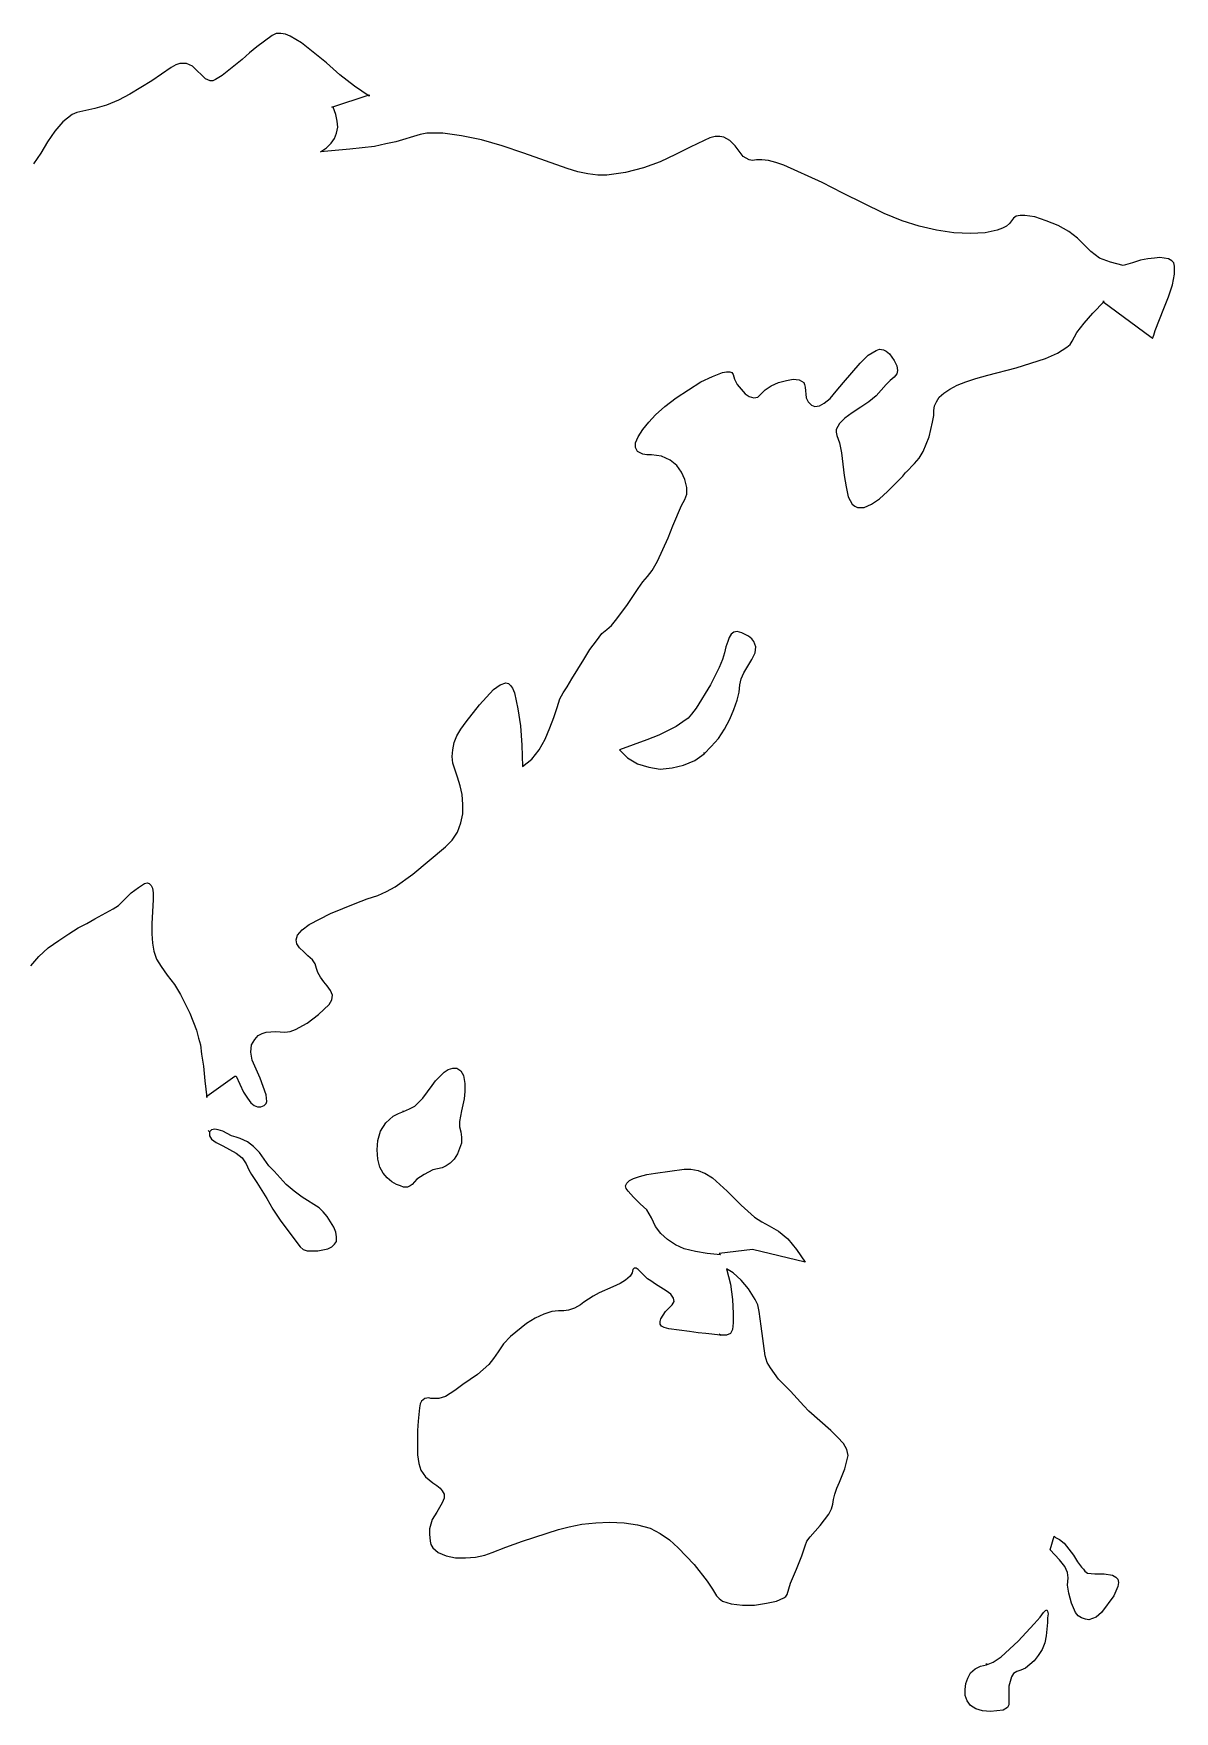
# Model space of a CAD drawing. Extents: x 0 to 24, y 0 to 12.2.
# Drawn here: x 16.93 to 23.99, y 0.83 to 11.2 of the extents above; entities that cross this region are included whole.
import ezdxf

# ---------------------------------------------------------------- set-up
doc = ezdxf.new("R2010")
doc.units = 0
doc.layers.add('CK_LEVEL_1', color=7, linetype='CONTINUOUS')

msp = doc.modelspace()

# ---------------------------------------------------------------- linework, layer by layer
at = {"layer": 'CK_LEVEL_1', "color": 2, "linetype": 'CONTINUOUS'}
for p, q in [((18.313284, 11.122741), (18.268085, 11.085761)), ((18.407787, 11.192592), (18.313284, 11.122741)), ((18.43244, 11.204919), (18.407787, 11.192592)), ((18.461203, 11.204919), (18.43244, 11.204919)), ((18.489965, 11.200809), (18.461203, 11.204919)), ((18.518728, 11.188482), (18.489965, 11.200809)), ((18.588579, 11.147394), (18.518728, 11.188483)), ((18.662539, 11.089869), (18.588579, 11.147393)), ((17.812, 11.011801), (17.783237, 10.995366)), ((17.836653, 11.020019), (17.812, 11.011801)), ((17.877741, 11.020019), (17.836653, 11.020019)), ((17.914722, 11.003583), (17.877743, 11.020019)), ((17.943483, 10.974821), (17.914721, 11.003583)), ((18.222887, 11.044672), (18.099621, 10.946059)), ((18.268085, 11.085761), (18.222887, 11.044672)), ((18.744717, 11.024128), (18.66254, 11.089869)), ((18.826893, 10.950168), (18.744715, 11.024128)), ((17.66408, 10.913188), (17.528486, 10.83101)), ((17.783237, 10.995366), (17.66408, 10.913188)), ((17.972246, 10.950168), (17.943483, 10.974821)), ((17.996901, 10.925515), (17.972248, 10.950169)), ((18.025661, 10.913188), (17.996899, 10.925515)), ((18.042097, 10.913188), (18.025661, 10.913188)), ((18.058533, 10.921406), (18.042097, 10.913188)), ((18.099621, 10.946058), (18.058533, 10.921405)), ((18.917288, 10.880317), (18.826893, 10.950168)), ((17.458635, 10.79403), (17.384676, 10.761159)), ((17.528486, 10.83101), (17.458635, 10.79403)), ((18.777586, 10.748833), (19.007685, 10.8269)), ((19.007685, 10.818684), (18.917288, 10.880317)), ((19.007685, 10.8269), (19.007685, 10.818684)), ((17.171015, 10.703635), (17.113489, 10.658437)), ((17.199778, 10.715961), (17.171015, 10.703634)), ((17.310717, 10.740615), (17.199776, 10.715961)), ((17.384676, 10.761159), (17.310717, 10.740615)), ((18.785805, 10.748833), (18.777586, 10.748833)), ((18.80224, 10.703635), (18.785805, 10.748834)), ((18.810457, 10.662546), (18.80224, 10.703635)), ((17.064184, 10.600913), (17.018986, 10.535172)), ((17.113489, 10.658437), (17.064182, 10.600913)), ((18.794024, 10.555715), (18.806349, 10.588586)), ((18.806349, 10.588586), (18.814568, 10.625566)), ((18.814568, 10.625566), (18.810459, 10.662545)), ((19.365156, 10.588586), (19.324068, 10.580369)), ((19.46377, 10.588586), (19.365156, 10.588586)), ((19.578819, 10.572151), (19.46377, 10.588586)), ((17.018986, 10.535171), (16.977898, 10.46532)), ((18.707735, 10.473537), (18.744715, 10.498191)), ((18.888527, 10.489973), (18.707735, 10.473538)), ((18.744717, 10.498191), (18.773479, 10.526953)), ((18.773478, 10.526953), (18.794022, 10.555715)), ((19.040556, 10.506409), (18.888527, 10.489973)), ((19.110407, 10.522843), (19.040556, 10.506409)), ((19.172039, 10.535171), (19.110407, 10.522843)), ((19.324068, 10.580369), (19.172041, 10.535171)), ((19.702085, 10.547498), (19.578819, 10.572151)), ((19.82946, 10.510518), (19.702085, 10.547498)), ((19.965054, 10.46532), (19.82946, 10.510518)), ((20.992273, 10.502299), (20.901878, 10.457101)), ((21.07856, 10.543388), (20.992273, 10.502299)), ((21.115541, 10.559824), (21.078562, 10.543389)), ((21.148411, 10.568042), (21.11554, 10.559824)), ((21.177174, 10.568042), (21.148411, 10.568042)), ((21.201826, 10.563932), (21.177174, 10.568042)), ((21.238808, 10.543388), (21.201828, 10.563932)), ((21.271677, 10.510518), (21.238806, 10.543389)), ((21.320984, 10.444776), (21.271677, 10.510517)), ((16.977898, 10.46532), (16.932701, 10.399578)), ((20.23213, 10.370815), (19.965054, 10.46532)), ((20.807375, 10.411903), (20.704653, 10.374925)), ((20.901878, 10.457102), (20.807375, 10.411903)), ((21.357965, 10.424231), (21.320986, 10.444776)), ((21.37851, 10.420122), (21.357965, 10.424232)), ((21.403162, 10.424231), (21.37851, 10.420121)), ((21.436033, 10.424231), (21.403162, 10.424231)), ((21.477121, 10.420122), (21.436033, 10.424232)), ((21.52232, 10.407796), (21.477121, 10.420122)), ((21.571627, 10.391359), (21.52232, 10.407795)), ((21.809942, 10.284529), (21.571627, 10.391359)), ((20.297873, 10.35027), (20.23213, 10.370815)), ((20.359507, 10.337945), (20.297873, 10.350271)), ((20.421141, 10.329727), (20.359509, 10.337945)), ((20.478664, 10.329727), (20.421141, 10.329727)), ((20.593712, 10.346162), (20.478662, 10.329727)), ((20.704653, 10.374925), (20.593712, 10.346162)), ((21.937317, 10.218787), (21.809942, 10.284529)), ((22.192068, 10.091412), (21.937317, 10.218786)), ((22.303007, 10.046214), (22.192068, 10.091413)), ((23.009735, 10.074976), (22.993299, 10.06265)), ((23.034388, 10.079084), (23.009735, 10.074975)), ((23.06315, 10.079084), (23.034388, 10.079084)), ((23.124784, 10.070867), (23.06315, 10.079084)), ((23.194635, 10.046214), (23.124784, 10.070868)), ((22.409838, 10.013343), (22.303007, 10.046214)), ((22.516668, 9.988689), (22.409838, 10.013343)), ((22.623499, 9.972254), (22.516668, 9.988689)), ((22.726221, 9.968144), (22.623499, 9.972254)), ((22.816616, 9.972254), (22.726221, 9.968144)), ((22.890577, 9.988689), (22.816618, 9.972254)), ((22.923449, 10.001016), (22.890577, 9.988689)), ((22.948101, 10.013343), (22.923447, 10.001016)), ((22.968645, 10.029778), (22.948101, 10.013343)), ((22.993299, 10.06265), (22.968647, 10.029778)), ((23.268593, 10.017451), (23.194633, 10.046213)), ((23.334335, 9.980472), (23.268593, 10.017451)), ((23.387753, 9.939383), (23.334337, 9.980472)), ((23.469931, 9.857205), (23.387753, 9.939383)), ((23.523344, 9.816116), (23.469929, 9.857205)), ((23.593195, 9.791463), (23.523344, 9.816117)), ((23.671265, 9.770919), (23.593195, 9.791463)), ((23.728788, 9.787354), (23.671265, 9.770919)), ((23.778095, 9.80379), (23.728788, 9.787355)), ((23.823294, 9.812008), (23.778097, 9.80379)), ((23.864382, 9.816116), (23.823294, 9.812007)), ((23.897253, 9.820226), (23.864382, 9.816116)), ((23.950668, 9.812008), (23.897253, 9.820226)), ((23.971212, 9.799681), (23.950668, 9.812008)), ((23.98354, 9.787354), (23.971212, 9.799681)), ((23.987648, 9.766809), (23.98354, 9.787354)), ((23.987648, 9.717504), (23.987648, 9.766809)), ((23.950668, 9.577802), (23.975321, 9.651761)), ((23.975321, 9.651761), (23.987648, 9.717505)), ((23.482256, 9.47508), (23.552107, 9.549039)), ((23.552107, 9.549039), (23.543888, 9.549039)), ((23.543888, 9.549039), (23.843838, 9.32716)), ((23.921906, 9.503841), (23.950668, 9.577802)), ((23.428841, 9.413445), (23.482256, 9.47508)), ((23.86849, 9.368249), (23.921906, 9.503842)), ((23.354881, 9.302506), (23.383644, 9.355922)), ((23.383642, 9.355922), (23.428841, 9.413445)), ((23.852055, 9.318942), (23.860273, 9.339486)), ((23.860273, 9.339486), (23.868492, 9.368249)), ((22.093454, 9.21622), (22.142761, 9.244982)), ((22.142761, 9.244982), (22.163305, 9.2532)), ((22.163305, 9.2532), (22.18796, 9.24909)), ((22.18796, 9.249091), (22.204395, 9.240873)), ((22.204393, 9.240872), (22.224937, 9.224438)), ((23.264484, 9.228547), (23.32201, 9.265527)), ((23.32201, 9.265527), (23.342554, 9.281961)), ((23.342554, 9.281961), (23.354881, 9.302506)), ((23.843838, 9.32716), (23.852055, 9.318942)), ((21.941425, 9.047756), (22.044147, 9.166913)), ((22.044147, 9.166913), (22.093454, 9.21622)), ((22.224939, 9.224438), (22.253702, 9.183349)), ((22.2537, 9.183349), (22.270136, 9.150477)), ((22.270136, 9.150477), (22.274244, 9.121716)), ((22.833054, 9.092954), (23.009735, 9.13815)), ((23.009735, 9.138151), (23.190527, 9.195676)), ((23.190525, 9.195676), (23.264484, 9.228547)), ((20.905989, 8.953252), (21.058016, 9.051865)), ((21.058016, 9.051865), (21.131975, 9.084736)), ((21.131975, 9.084736), (21.193607, 9.109389)), ((21.193609, 9.109388), (21.218264, 9.113498)), ((21.218264, 9.113498), (21.238808, 9.113498)), ((21.238808, 9.113498), (21.251135, 9.109388)), ((21.251133, 9.109388), (21.25935, 9.097061)), ((21.25935, 9.097062), (21.267569, 9.0683)), ((21.267569, 9.068299), (21.284004, 9.035428)), ((21.284004, 9.035429), (21.333311, 8.977905)), ((21.456577, 9.002558), (21.493557, 9.027212)), ((21.493557, 9.027212), (21.538754, 9.047756)), ((21.538755, 9.047756), (21.588062, 9.060083)), ((21.588062, 9.060082), (21.62915, 9.068299)), ((21.62915, 9.068299), (21.66613, 9.06419)), ((21.66613, 9.064191), (21.694893, 9.047756)), ((21.694893, 9.047756), (21.699001, 9.035429)), ((21.699001, 9.035429), (21.70311, 9.018994)), ((21.896227, 8.99434), (21.941425, 9.047756)), ((22.204393, 9.035429), (22.142761, 8.965578)), ((22.229046, 9.060082), (22.204393, 9.035428)), ((22.2537, 9.080626), (22.229046, 9.060082)), ((22.270136, 9.101171), (22.2537, 9.080626)), ((22.274244, 9.121716), (22.270136, 9.101171)), ((22.598846, 9.006667), (22.644043, 9.031321)), ((22.644043, 9.03132), (22.697458, 9.051865)), ((22.69746, 9.051865), (22.759092, 9.072409)), ((22.759092, 9.072409), (22.833052, 9.092954)), ((20.836136, 8.899836), (20.905987, 8.953252)), ((21.333311, 8.977904), (21.357965, 8.961469)), ((21.357965, 8.961469), (21.386728, 8.953252)), ((21.386726, 8.953252), (21.411379, 8.957361)), ((21.411379, 8.957361), (21.456577, 9.002558)), ((21.703112, 9.018993), (21.711329, 8.953252)), ((21.711329, 8.953252), (21.723656, 8.928597)), ((21.723654, 8.928597), (21.744198, 8.908053)), ((21.822268, 8.920381), (21.859247, 8.949142)), ((21.859247, 8.949142), (21.896227, 8.994339)), ((22.097563, 8.928597), (22.048256, 8.895726)), ((22.142761, 8.965578), (22.097563, 8.928598)), ((22.504341, 8.903945), (22.516668, 8.928598)), ((22.516668, 8.928597), (22.533104, 8.95736)), ((22.533104, 8.957361), (22.561867, 8.982015)), ((22.561867, 8.982014), (22.598846, 9.006667)), ((20.737524, 8.801223), (20.778612, 8.846421)), ((20.778612, 8.84642), (20.836138, 8.899836)), ((21.744198, 8.908053), (21.764742, 8.899836)), ((21.764744, 8.899836), (21.793507, 8.903945)), ((21.793507, 8.903945), (21.822269, 8.920381)), ((21.949644, 8.825875), (21.916773, 8.793004)), ((21.994841, 8.858747), (21.949644, 8.825875)), ((22.048256, 8.895727), (21.994841, 8.858747)), ((22.492016, 8.801223), (22.500235, 8.842312)), ((22.500235, 8.875183), (22.504343, 8.903945)), ((22.500235, 8.842312), (22.500235, 8.875183)), ((20.671782, 8.710828), (20.700544, 8.756024)), ((20.700544, 8.756024), (20.737524, 8.801223)), ((21.916771, 8.793005), (21.896227, 8.756025)), ((21.896227, 8.756024), (21.896227, 8.73959)), ((21.896227, 8.73959), (21.900335, 8.719045)), ((21.900337, 8.719045), (21.916773, 8.673848)), ((22.47147, 8.710828), (22.492014, 8.801223)), ((20.655346, 8.673848), (20.671782, 8.710828)), ((20.655346, 8.645085), (20.655346, 8.673847)), ((20.667673, 8.620432), (20.655346, 8.645086)), ((20.700544, 8.603996), (20.667673, 8.620431)), ((21.916771, 8.673848), (21.929098, 8.612215)), ((21.929098, 8.612215), (21.945534, 8.472513)), ((22.409838, 8.579343), (22.43449, 8.620432)), ((22.43449, 8.620432), (22.47147, 8.710828)), ((20.725197, 8.599888), (20.700544, 8.603997)), ((20.75396, 8.599888), (20.725197, 8.599888)), ((20.815592, 8.59167), (20.75396, 8.599888)), ((20.869007, 8.567017), (20.815592, 8.59167)), ((20.910097, 8.534145), (20.869009, 8.567017)), ((20.938858, 8.493056), (20.910095, 8.534145)), ((22.327662, 8.493056), (22.381077, 8.546472)), ((22.381075, 8.546472), (22.409838, 8.579343)), ((20.959402, 8.447859), (20.938858, 8.493057)), ((20.971729, 8.398553), (20.959402, 8.447859)), ((21.945536, 8.472513), (21.957861, 8.402662)), ((22.212612, 8.373899), (22.307116, 8.468404)), ((22.307116, 8.468404), (22.32766, 8.493057)), ((20.938858, 8.287613), (20.959402, 8.324593)), ((20.959402, 8.324593), (20.971729, 8.357464)), ((20.971729, 8.357464), (20.971729, 8.398553)), ((21.957861, 8.402661), (21.970188, 8.341027)), ((21.970188, 8.341028), (21.994841, 8.295832)), ((22.113998, 8.295831), (22.163305, 8.328702)), ((22.163305, 8.328702), (22.212612, 8.373899)), ((20.885443, 8.160237), (20.938858, 8.287612)), ((21.994841, 8.295831), (22.011276, 8.283504)), ((22.011276, 8.283504), (22.027712, 8.275286)), ((22.027712, 8.275286), (22.0688, 8.275286)), ((22.0688, 8.275286), (22.113998, 8.295831)), ((20.85668, 8.086278), (20.885443, 8.160238)), ((20.790939, 7.942467), (20.856682, 8.086278)), ((20.758068, 7.884943), (20.790939, 7.942468)), ((20.671782, 7.774004), (20.700544, 7.815093)), ((20.700544, 7.815093), (20.729307, 7.847963)), ((20.729305, 7.847963), (20.758068, 7.884943)), ((20.606039, 7.67539), (20.671782, 7.774003)), ((20.507425, 7.543905), (20.540297, 7.584994)), ((20.540297, 7.584994), (20.606039, 7.67539)), ((20.412922, 7.449401), (20.445793, 7.494599)), ((20.445793, 7.494599), (20.478664, 7.519252)), ((20.478664, 7.519252), (20.507427, 7.543905)), ((21.247025, 7.49049), (21.234697, 7.469946)), ((21.26346, 7.502818), (21.247025, 7.49049)), ((21.284004, 7.506925), (21.26346, 7.502817)), ((21.312767, 7.498708), (21.284004, 7.506925)), ((21.353855, 7.478163), (21.312767, 7.498708)), ((21.374399, 7.461729), (21.353855, 7.478164)), ((20.334852, 7.334352), (20.371832, 7.395986)), ((20.371832, 7.395986), (20.41292, 7.449401)), ((21.205936, 7.375441), (21.193609, 7.334352)), ((21.214153, 7.412421), (21.205935, 7.375441)), ((21.22648, 7.445292), (21.214155, 7.412421)), ((21.234697, 7.469946), (21.226479, 7.445292)), ((21.386726, 7.445292), (21.374399, 7.461728)), ((21.374399, 7.334352), (21.394943, 7.375441)), ((21.399054, 7.412421), (21.386728, 7.445292)), ((21.394945, 7.375441), (21.399054, 7.412421)), ((20.260893, 7.215195), (20.334852, 7.334352)), ((21.173065, 7.285046), (21.11965, 7.178215)), ((21.193609, 7.334352), (21.173065, 7.285046)), ((21.325094, 7.252175), (21.374401, 7.334352)), ((19.776045, 7.149453), (19.817133, 7.178215)), ((19.817133, 7.178215), (19.854113, 7.190542)), ((19.854115, 7.190542), (19.87055, 7.186433)), ((19.87055, 7.186433), (19.882875, 7.174106)), ((19.882875, 7.174106), (19.895203, 7.157671)), ((20.207478, 7.128908), (20.23213, 7.165888)), ((20.23213, 7.165888), (20.260893, 7.215195)), ((21.11965, 7.178215), (21.029253, 7.034404)), ((21.296331, 7.133017), (21.30044, 7.178215)), ((21.30044, 7.178215), (21.308659, 7.215195)), ((21.308659, 7.215195), (21.325094, 7.252175)), ((19.689758, 7.054949), (19.776045, 7.149453)), ((19.895203, 7.157671), (19.90753, 7.128909)), ((19.90753, 7.128908), (19.928074, 7.030295)), ((20.170498, 7.038513), (20.186934, 7.091929)), ((20.186934, 7.091929), (20.207478, 7.128909)), ((21.26346, 7.026186), (21.284004, 7.083711)), ((21.284004, 7.083711), (21.296329, 7.133017)), ((19.60758, 6.948118), (19.689758, 7.054949)), ((19.928074, 7.030295), (19.94451, 6.923464)), ((20.125299, 6.911138), (20.149954, 6.97688)), ((20.149954, 6.97688), (20.170498, 7.038513)), ((20.979948, 6.972771), (20.947077, 6.948118)), ((21.000492, 6.997424), (20.979948, 6.972771)), ((21.029253, 7.034404), (21.00049, 6.997424)), ((21.205936, 6.90292), (21.238808, 6.964553)), ((21.238808, 6.964553), (21.26346, 7.026186)), ((19.533621, 6.820742), (19.550056, 6.861831)), ((19.550056, 6.861831), (19.574709, 6.90292)), ((19.574709, 6.90292), (19.60758, 6.948118)), ((19.94451, 6.923464), (19.952726, 6.804307)), ((20.096539, 6.841287), (20.125301, 6.911138)), ((20.799156, 6.86594), (20.725197, 6.837178)), ((20.905989, 6.919355), (20.799158, 6.865941)), ((20.947077, 6.948118), (20.905989, 6.919355)), ((21.168955, 6.845396), (21.205935, 6.90292)), ((19.521296, 6.734456), (19.525404, 6.775545)), ((19.525404, 6.775545), (19.533621, 6.820742)), ((19.952726, 6.804307), (19.956835, 6.672823)), ((20.01436, 6.71802), (20.059557, 6.775546)), ((20.059557, 6.775545), (20.096537, 6.841287)), ((20.725197, 6.837178), (20.556732, 6.775545)), ((20.556732, 6.775545), (20.606039, 6.726238)), ((21.021036, 6.709803), (21.078562, 6.750891)), ((21.07856, 6.750891), (21.123756, 6.796089)), ((21.07856, 6.750891), (21.07856, 6.759109)), ((21.07856, 6.759109), (21.07856, 6.750891)), ((21.123758, 6.796089), (21.168957, 6.845396)), ((19.525404, 6.693367), (19.521296, 6.734456)), ((19.554165, 6.607081), (19.525402, 6.693367)), ((19.956835, 6.672823), (20.01436, 6.71802)), ((20.606039, 6.726238), (20.667673, 6.689258)), ((20.667673, 6.689258), (20.737524, 6.668714)), ((20.737524, 6.668714), (20.807375, 6.656387)), ((20.807375, 6.656387), (20.881334, 6.664605)), ((20.881334, 6.664605), (20.951185, 6.68104)), ((20.951185, 6.68104), (21.021036, 6.709803)), ((19.570601, 6.553665), (19.554165, 6.607081)), ((19.582928, 6.50025), (19.570601, 6.553665)), ((19.587036, 6.438616), (19.582928, 6.50025)), ((19.587036, 6.381092), (19.587036, 6.438616)), ((19.574709, 6.323568), (19.587036, 6.381093)), ((19.521296, 6.216737), (19.554167, 6.266043)), ((19.554165, 6.266043), (19.574709, 6.323568)), ((19.278872, 6.007184), (19.480207, 6.175648)), ((19.480206, 6.175648), (19.521294, 6.216737)), ((17.536705, 5.892135), (17.581903, 5.925006)), ((17.581903, 5.925006), (17.618883, 5.94966)), ((17.618883, 5.94966), (17.635319, 5.953768)), ((17.635317, 5.953768), (17.647644, 5.94966)), ((17.647644, 5.94966), (17.659971, 5.937333)), ((17.659971, 5.937333), (17.668188, 5.920897)), ((17.668188, 5.920897), (17.672297, 5.892135)), ((19.114515, 5.900353), (19.167931, 5.929115)), ((19.167931, 5.929115), (19.278872, 6.007185)), ((17.425764, 5.793522), (17.458635, 5.814066)), ((17.458635, 5.814066), (17.536705, 5.892136)), ((17.672298, 5.851046), (17.66408, 5.699018)), ((17.672298, 5.892135), (17.672298, 5.851046)), ((18.769369, 5.76476), (18.921396, 5.826393)), ((18.921398, 5.826393), (18.995358, 5.855155)), ((18.995358, 5.855155), (19.0611, 5.8757)), ((19.0611, 5.8757), (19.114515, 5.900353)), ((17.26141, 5.703127), (17.310717, 5.731889)), ((17.310717, 5.731889), (17.425764, 5.793522)), ((18.637884, 5.694909), (18.769369, 5.76476)), ((17.088837, 5.596296), (17.150469, 5.637385)), ((17.150469, 5.637385), (17.207994, 5.674366)), ((17.207994, 5.674365), (17.26141, 5.703127)), ((17.66408, 5.699018), (17.66408, 5.637385)), ((17.66408, 5.637385), (17.668188, 5.57986)), ((18.555708, 5.600405), (18.563925, 5.629167)), ((18.563925, 5.629167), (18.592688, 5.662038)), ((18.592688, 5.662038), (18.637884, 5.694909)), ((16.96557, 5.497683), (17.023094, 5.551098)), ((17.023094, 5.551098), (17.088837, 5.596296)), ((17.668188, 5.57986), (17.676407, 5.530554)), ((17.676407, 5.530554), (17.692842, 5.481247)), ((18.559816, 5.575751), (18.555708, 5.600405)), ((18.576252, 5.551098), (18.559816, 5.575751)), ((18.605013, 5.526445), (18.57625, 5.551098)), ((18.629667, 5.501792), (18.605013, 5.526445)), ((18.65843, 5.477138), (18.629667, 5.501792)), ((16.916264, 5.440158), (16.96557, 5.497684)), ((17.692842, 5.481247), (17.721605, 5.436049)), ((17.721605, 5.436049), (17.758585, 5.382634)), ((18.674864, 5.452485), (18.658428, 5.477138)), ((18.683083, 5.423723), (18.674864, 5.452485)), ((18.691301, 5.399069), (18.683083, 5.423723)), ((18.707735, 5.370307), (18.691299, 5.399069)), ((17.758585, 5.382634), (17.803782, 5.32511)), ((17.803782, 5.32511), (17.840761, 5.263476)), ((18.728281, 5.341545), (18.707737, 5.370307)), ((18.748825, 5.316892), (18.728281, 5.341545)), ((18.769369, 5.28813), (18.748825, 5.316892)), ((17.840761, 5.263476), (17.898287, 5.148428)), ((18.69541, 5.14021), (18.761152, 5.201843)), ((18.761152, 5.201843), (18.777588, 5.230605)), ((18.781696, 5.259368), (18.769371, 5.28813)), ((18.777586, 5.230605), (18.781694, 5.259368)), ((17.898287, 5.148428), (17.939375, 5.041597)), ((18.5516, 5.045706), (18.625559, 5.086795)), ((18.625559, 5.086795), (18.69541, 5.14021)), ((17.939375, 5.041597), (17.9517, 4.99229)), ((17.951702, 4.99229), (17.964029, 4.951201)), ((18.280413, 4.951201), (18.300957, 4.984072)), ((18.300957, 4.984072), (18.321501, 5.008726)), ((18.321501, 5.008726), (18.346155, 5.021052)), ((18.346155, 5.021052), (18.370808, 5.02927)), ((18.370808, 5.02927), (18.428331, 5.033379)), ((18.428331, 5.033379), (18.485857, 5.02927)), ((18.485857, 5.02927), (18.518728, 5.033379)), ((18.518728, 5.033379), (18.5516, 5.045706)), ((17.964029, 4.951201), (17.972248, 4.893677)), ((17.972246, 4.893677), (17.984571, 4.819717)), ((18.284521, 4.856697), (18.276302, 4.906004)), ((18.276304, 4.906004), (18.280413, 4.951201)), ((17.984573, 4.819717), (17.992792, 4.729322)), ((18.333828, 4.745757), (18.284521, 4.856697)), ((19.418573, 4.729322), (19.471989, 4.782737)), ((19.471989, 4.782737), (19.496641, 4.799173)), ((19.496641, 4.799173), (19.525404, 4.807391)), ((19.525404, 4.807391), (19.550056, 4.807391)), ((19.550056, 4.807391), (19.574709, 4.790955)), ((19.574709, 4.790955), (19.591145, 4.762193)), ((17.99279, 4.729322), (18.005117, 4.6266)), ((18.005117, 4.634818), (18.177691, 4.758084)), ((18.177691, 4.758084), (18.185907, 4.758084)), ((18.185907, 4.758084), (18.231106, 4.659472)), ((18.370808, 4.643035), (18.333828, 4.745758)), ((19.340504, 4.622491), (19.398027, 4.700561)), ((19.398027, 4.70056), (19.418571, 4.729322)), ((19.591146, 4.762193), (19.599365, 4.712886)), ((19.599363, 4.712886), (19.599363, 4.66358)), ((18.005117, 4.6266), (18.005117, 4.634818)), ((18.231106, 4.659471), (18.255758, 4.622491)), ((18.255758, 4.622491), (18.276302, 4.593729)), ((18.276304, 4.593729), (18.296848, 4.577293)), ((18.296848, 4.577293), (18.317392, 4.569076)), ((18.317392, 4.569075), (18.337936, 4.569075)), ((18.337936, 4.569075), (18.35848, 4.577293)), ((18.35848, 4.577293), (18.370808, 4.589621)), ((18.374916, 4.601947), (18.370808, 4.643035)), ((18.370808, 4.58962), (18.374916, 4.601947)), ((19.258326, 4.556749), (19.291197, 4.573184)), ((19.291197, 4.573184), (19.340504, 4.622491)), ((19.595255, 4.618382), (19.578819, 4.544423)), ((19.599363, 4.66358), (19.595255, 4.618382)), ((19.077536, 4.417047), (19.110407, 4.470462)), ((19.110407, 4.470462), (19.155603, 4.511551)), ((19.155603, 4.511551), (19.188475, 4.527987)), ((19.188475, 4.527987), (19.221346, 4.540313)), ((19.221346, 4.540313), (19.213129, 4.540313)), ((19.213129, 4.540313), (19.221346, 4.540313)), ((19.221346, 4.540313), (19.258326, 4.556749)), ((19.578819, 4.544422), (19.566492, 4.47868)), ((19.566492, 4.47868), (19.566492, 4.445809)), ((18.021553, 4.412938), (18.013334, 4.421156)), ((18.013334, 4.421156), (18.021553, 4.412939)), ((18.03388, 4.425265), (18.021553, 4.412938)), ((18.021553, 4.412938), (18.021553, 4.388285)), ((18.021553, 4.388285), (18.03388, 4.36774)), ((18.054424, 4.429374), (18.03388, 4.425265)), ((18.03388, 4.36774), (18.062643, 4.347196)), ((18.074968, 4.425265), (18.054424, 4.429374)), ((18.103731, 4.417047), (18.074968, 4.425265)), ((18.157146, 4.388285), (18.103731, 4.417047)), ((18.185907, 4.380067), (18.157145, 4.388285)), ((18.210562, 4.371849), (18.185907, 4.380067)), ((18.255758, 4.351305), (18.210562, 4.371849)), ((19.056992, 4.301998), (19.0611, 4.359523)), ((19.0611, 4.359523), (19.077536, 4.417048)), ((19.566492, 4.445809), (19.574711, 4.412939)), ((19.574709, 4.412938), (19.578817, 4.380067)), ((19.578819, 4.380067), (19.578819, 4.343087)), ((18.062641, 4.347196), (18.103729, 4.326651)), ((18.103731, 4.326651), (18.185907, 4.281454)), ((18.185907, 4.281454), (18.222887, 4.252692)), ((18.292738, 4.322543), (18.255758, 4.351305)), ((18.32972, 4.285563), (18.29274, 4.322543)), ((18.387243, 4.203385), (18.329718, 4.285563)), ((19.0611, 4.244474), (19.056992, 4.301999)), ((19.554165, 4.277345), (19.533621, 4.244474)), ((19.578819, 4.343087), (19.554167, 4.277345)), ((18.222887, 4.252692), (18.247541, 4.215712)), ((18.247541, 4.215712), (18.263977, 4.178732)), ((18.263977, 4.178732), (18.280413, 4.149971)), ((18.420115, 4.170514), (18.387243, 4.203385)), ((18.494074, 4.088336), (18.420115, 4.170514)), ((19.073427, 4.195167), (19.0611, 4.244474)), ((19.093971, 4.158187), (19.073427, 4.195168)), ((19.118624, 4.129425), (19.093971, 4.158187)), ((19.402136, 4.178732), (19.348721, 4.149971)), ((19.459661, 4.191058), (19.402136, 4.178732)), ((19.484314, 4.203385), (19.459661, 4.191058)), ((19.508968, 4.219821), (19.484316, 4.203385)), ((19.533621, 4.244474), (19.508968, 4.219821)), ((20.679998, 4.137643), (20.725197, 4.149971)), ((20.725197, 4.14997), (20.778612, 4.158187)), ((20.778612, 4.158187), (20.955294, 4.182841)), ((20.955294, 4.182841), (20.996382, 4.182841)), ((20.996384, 4.182841), (21.041582, 4.174623)), ((21.04158, 4.174623), (21.082668, 4.158187)), ((21.08267, 4.158187), (21.131977, 4.129426)), ((18.280413, 4.14997), (18.313284, 4.100663)), ((18.313284, 4.100663), (18.374916, 4.00205)), ((18.543381, 4.047248), (18.494074, 4.088336)), ((18.592688, 4.010268), (18.543381, 4.047248)), ((19.147387, 4.104772), (19.118624, 4.129425)), ((19.176149, 4.088336), (19.147387, 4.104772)), ((19.200802, 4.080119), (19.176149, 4.088336)), ((19.221346, 4.071901), (19.200802, 4.080119)), ((19.246, 4.071901), (19.221346, 4.071901)), ((19.262434, 4.080119), (19.245998, 4.071901)), ((19.274761, 4.088336), (19.262434, 4.080119)), ((19.303524, 4.121207), (19.274761, 4.088336)), ((19.348722, 4.14997), (19.303524, 4.121207)), ((20.593712, 4.080119), (20.601931, 4.096554)), ((20.597822, 4.063683), (20.593714, 4.080119)), ((20.610147, 4.047248), (20.597822, 4.063684)), ((20.601931, 4.096554), (20.618366, 4.11299)), ((20.643019, 4.010268), (20.610147, 4.047248)), ((20.618366, 4.11299), (20.643019, 4.125316)), ((20.643019, 4.125316), (20.679998, 4.137643)), ((21.131975, 4.129425), (21.222372, 4.047248)), ((21.222372, 4.047248), (21.308659, 3.960961)), ((18.374916, 4.00205), (18.411896, 3.936308)), ((18.699518, 3.944526), (18.592688, 4.010268)), ((18.724173, 3.919872), (18.69952, 3.944526)), ((20.684107, 3.969179), (20.643019, 4.010268)), ((20.725197, 3.932199), (20.684109, 3.969179)), ((21.308659, 3.960961), (21.390837, 3.887001)), ((18.411898, 3.936308), (18.461205, 3.862348)), ((18.461203, 3.862348), (18.58036, 3.702102)), ((18.748825, 3.89111), (18.724173, 3.919872)), ((18.789913, 3.825368), (18.748825, 3.89111)), ((20.75396, 3.882892), (20.725197, 3.932199)), ((20.778612, 3.829477), (20.75396, 3.882892)), ((21.390835, 3.887001), (21.436031, 3.858239)), ((21.436033, 3.858239), (21.481232, 3.833586)), ((18.80224, 3.792497), (18.789913, 3.825368)), ((18.806349, 3.763735), (18.80224, 3.792497)), ((18.806349, 3.734973), (18.806349, 3.763735)), ((20.811483, 3.784279), (20.778612, 3.829477)), ((20.852571, 3.747299), (20.811483, 3.784279)), ((20.901878, 3.714428), (20.852571, 3.747299)), ((21.481232, 3.833586), (21.538755, 3.800715)), ((21.538755, 3.800715), (21.596281, 3.751408)), ((21.596279, 3.751408), (21.649694, 3.685666)), ((18.58036, 3.702102), (18.600904, 3.685666)), ((18.600904, 3.685666), (18.625559, 3.677448)), ((18.625559, 3.677448), (18.691301, 3.677448)), ((18.691301, 3.677448), (18.752934, 3.689775)), ((18.752934, 3.689775), (18.777586, 3.702102)), ((18.777586, 3.702102), (18.794022, 3.718537)), ((18.794024, 3.718537), (18.806349, 3.734973)), ((20.955294, 3.689775), (20.901878, 3.714428)), ((21.025145, 3.673339), (20.955294, 3.689775)), ((21.099104, 3.661013), (21.025145, 3.673339)), ((21.181282, 3.652795), (21.099104, 3.661013)), ((21.37851, 3.685666), (21.173065, 3.661013)), ((21.173065, 3.661013), (21.181284, 3.652795)), ((21.703112, 3.607597), (21.37851, 3.685666)), ((21.649694, 3.685666), (21.70311, 3.607597)), ((20.634802, 3.541855), (20.622475, 3.521311)), ((20.63891, 3.5624), (20.634802, 3.541855)), ((20.647127, 3.570617), (20.638908, 3.5624)), ((20.659454, 3.570617), (20.647127, 3.570617)), ((20.671782, 3.5624), (20.659456, 3.570617)), ((20.729305, 3.504875), (20.67178, 3.5624)), ((21.25935, 3.541855), (21.218262, 3.566508)), ((21.218264, 3.566508), (21.242916, 3.472004)), ((21.308659, 3.496658), (21.259352, 3.541855)), ((20.515644, 3.455569), (20.429358, 3.418589)), ((20.560843, 3.476113), (20.515644, 3.455569)), ((20.593712, 3.496658), (20.560841, 3.476113)), ((20.622475, 3.521311), (20.593712, 3.496658)), ((20.749849, 3.492549), (20.729305, 3.504875)), ((20.778612, 3.472004), (20.749849, 3.492549)), ((20.844355, 3.430915), (20.778612, 3.472004)), ((20.873117, 3.410371), (20.844355, 3.430915)), ((21.242916, 3.472004), (21.255243, 3.3775)), ((21.353855, 3.443242), (21.308657, 3.496658)), ((21.394945, 3.3775), (21.353857, 3.443242)), ((20.277328, 3.324084), (20.240349, 3.311758)), ((20.314308, 3.344629), (20.277328, 3.324084)), ((20.334852, 3.361064), (20.314308, 3.344629)), ((20.392378, 3.398044), (20.334852, 3.361064)), ((20.429358, 3.418589), (20.392378, 3.398044)), ((20.840246, 3.30354), (20.881334, 3.344629)), ((20.889551, 3.385718), (20.873116, 3.410371)), ((20.881334, 3.344629), (20.893661, 3.365173)), ((20.893661, 3.365173), (20.889553, 3.385718)), ((21.255243, 3.3775), (21.259352, 3.291213)), ((21.411379, 3.344629), (21.394943, 3.3775)), ((21.419598, 3.30354), (21.411379, 3.344629)), ((19.981489, 3.22958), (19.882875, 3.147403)), ((20.034904, 3.262451), (19.981489, 3.22958)), ((20.08832, 3.287105), (20.034904, 3.262451)), ((20.137627, 3.30354), (20.08832, 3.287105)), ((20.178717, 3.307649), (20.137629, 3.30354)), ((20.211586, 3.307649), (20.178715, 3.307649)), ((20.240349, 3.311758), (20.211586, 3.307649)), ((20.807375, 3.241907), (20.811483, 3.258342)), ((20.807375, 3.225471), (20.807375, 3.241907)), ((20.815592, 3.213145), (20.807375, 3.225471)), ((20.811483, 3.258342), (20.840246, 3.30354)), ((21.25935, 3.233689), (21.255241, 3.1926)), ((21.25935, 3.291213), (21.25935, 3.233689)), ((21.431923, 3.213145), (21.419598, 3.30354)), ((19.882875, 3.147403), (19.837679, 3.102205)), ((20.832027, 3.204927), (20.815592, 3.213145)), ((20.86079, 3.196709), (20.832027, 3.204927)), ((20.988165, 3.180274), (20.86079, 3.196709)), ((21.04158, 3.172056), (20.988165, 3.180274)), ((21.090887, 3.167947), (21.04158, 3.172056)), ((21.181282, 3.15562), (21.090885, 3.167947)), ((21.181282, 3.15562), (21.173063, 3.163838)), ((21.173065, 3.163838), (21.181284, 3.15562)), ((21.218264, 3.15562), (21.181284, 3.15562)), ((21.242916, 3.167947), (21.218264, 3.15562)), ((21.255243, 3.1926), (21.242916, 3.167947)), ((21.456577, 3.028245), (21.431923, 3.213145)), ((19.776045, 3.01181), (19.747282, 2.97483)), ((19.804808, 3.052898), (19.776045, 3.01181)), ((19.837679, 3.102205), (19.804808, 3.052898)), ((21.468904, 2.987156), (21.456579, 3.028245)), ((19.677431, 2.913196), (19.587036, 2.851563)), ((19.747282, 2.97483), (19.677431, 2.913196)), ((21.489449, 2.954285), (21.468904, 2.987156)), ((21.538755, 2.884434), (21.489449, 2.954285)), ((19.537729, 2.814583), (19.480206, 2.777603)), ((19.587036, 2.851563), (19.537729, 2.814583)), ((21.612715, 2.810474), (21.538755, 2.884434)), ((21.694893, 2.720079), (21.612715, 2.810474)), ((19.31996, 2.707752), (19.311741, 2.625575)), ((19.324068, 2.732406), (19.31996, 2.707752)), ((19.332285, 2.748841), (19.324066, 2.732406)), ((19.352831, 2.765277), (19.332287, 2.748841)), ((19.377483, 2.769386), (19.352831, 2.765277)), ((19.389811, 2.765277), (19.377483, 2.769386)), ((19.439117, 2.765277), (19.389811, 2.765277)), ((19.480206, 2.777603), (19.439117, 2.765277)), ((21.727764, 2.687208), (21.694893, 2.720079)), ((19.311741, 2.625575), (19.307632, 2.56805)), ((21.863358, 2.56805), (21.727764, 2.687208)), ((19.307632, 2.56805), (19.307632, 2.416022)), ((21.904446, 2.526962), (21.863358, 2.56805)), ((21.941425, 2.485873), (21.904446, 2.526962)), ((19.307632, 2.416022), (19.315851, 2.362606)), ((21.961969, 2.448893), (21.941425, 2.485873)), ((21.949644, 2.329735), (21.970188, 2.411913)), ((21.970188, 2.411913), (21.961969, 2.448893)), ((19.315851, 2.362606), (19.328176, 2.321517)), ((19.328176, 2.321517), (19.356939, 2.280429)), ((21.916771, 2.247558), (21.949642, 2.329735)), ((19.356939, 2.280429), (19.402136, 2.243449)), ((19.402136, 2.243449), (19.426788, 2.227013)), ((19.42679, 2.227013), (19.447334, 2.210578)), ((19.447334, 2.210578), (19.459661, 2.194142)), ((19.459661, 2.194142), (19.471987, 2.173598)), ((21.88801, 2.173598), (21.900337, 2.210578)), ((21.900337, 2.210578), (21.916773, 2.247558)), ((19.459661, 2.120182), (19.42679, 2.062658)), ((19.471989, 2.148944), (19.459663, 2.120182)), ((19.471989, 2.173598), (19.471989, 2.148944)), ((21.85103, 2.050331), (21.867466, 2.083202)), ((21.867466, 2.083202), (21.875685, 2.111965)), ((21.875683, 2.111965), (21.879791, 2.140727)), ((21.879793, 2.140727), (21.88801, 2.173598)), ((19.398027, 2.01746), (19.381592, 1.959936)), ((19.42679, 2.062658), (19.398027, 2.01746)), ((20.178717, 1.955827), (20.244459, 1.972263)), ((20.244457, 1.972263), (20.322527, 1.988698)), ((20.322527, 1.988698), (20.408813, 1.996916)), ((20.408813, 1.996916), (20.4951, 2.001025)), ((20.4951, 2.001025), (20.585495, 1.996916)), ((20.585495, 1.996916), (20.667673, 1.984589)), ((20.667673, 1.984589), (20.745741, 1.964045)), ((21.735981, 1.910629), (21.797613, 1.98048)), ((21.797615, 1.98048), (21.85103, 2.050331)), ((19.381592, 1.959936), (19.381592, 1.927065)), ((19.381592, 1.927065), (19.3857, 1.881867)), ((19.385702, 1.881867), (19.389811, 1.861323)), ((19.854115, 1.844887), (19.956837, 1.881867)), ((19.956835, 1.881867), (20.178715, 1.955827)), ((20.745741, 1.964045), (20.807375, 1.931174)), ((20.807375, 1.931174), (20.864899, 1.890085)), ((20.864899, 1.890085), (20.918314, 1.840778)), ((21.703112, 1.853105), (21.715437, 1.881867)), ((21.715437, 1.881867), (21.735981, 1.910629)), ((23.219288, 1.828452), (23.24394, 1.914738)), ((23.24394, 1.914738), (23.252159, 1.906521)), ((23.252159, 1.906521), (23.276812, 1.894194)), ((23.276812, 1.894194), (23.305574, 1.869541)), ((23.305574, 1.869541), (23.3631, 1.795581)), ((19.389811, 1.861323), (19.402136, 1.840778)), ((19.402136, 1.840778), (19.435007, 1.812016)), ((19.435007, 1.812016), (19.484314, 1.791472)), ((19.484314, 1.791472), (19.541838, 1.779145)), ((19.54184, 1.779145), (19.603472, 1.779145)), ((19.603472, 1.779145), (19.665106, 1.783254)), ((19.665106, 1.783254), (19.72263, 1.795581)), ((19.72263, 1.795581), (19.767828, 1.812016)), ((19.767828, 1.812016), (19.854115, 1.844887)), ((20.918314, 1.840778), (21.016928, 1.738056)), ((21.649694, 1.709294), (21.682566, 1.791472)), ((21.682566, 1.791472), (21.70311, 1.853105)), ((23.276812, 1.766819), (23.219288, 1.828452)), ((23.309683, 1.72573), (23.276812, 1.766819)), ((23.363098, 1.795581), (23.387751, 1.754492)), ((21.016928, 1.738056), (21.099104, 1.635334)), ((21.612715, 1.623008), (21.649694, 1.709294)), ((23.326118, 1.68875), (23.309683, 1.72573)), ((23.330227, 1.655879), (23.326118, 1.68875)), ((23.387753, 1.754492), (23.412405, 1.721621)), ((23.412405, 1.721621), (23.424732, 1.709294)), ((23.424732, 1.709294), (23.432951, 1.696968)), ((23.432949, 1.696968), (23.449385, 1.684641)), ((23.449385, 1.684641), (23.494583, 1.680532)), ((23.494583, 1.680532), (23.552107, 1.680532)), ((23.552107, 1.680532), (23.605522, 1.672314)), ((23.605522, 1.672314), (23.626066, 1.659988)), ((21.099104, 1.635334), (21.131975, 1.586028)), ((21.131975, 1.586028), (21.156628, 1.544939)), ((21.592171, 1.553157), (21.612715, 1.623008)), ((23.326118, 1.610681), (23.330227, 1.655879)), ((23.334335, 1.561374), (23.326118, 1.610681)), ((23.350771, 1.499741), (23.334335, 1.561374)), ((23.638393, 1.602463), (23.613739, 1.544939)), ((23.626066, 1.659988), (23.638393, 1.647661)), ((23.638393, 1.647661), (23.642502, 1.627117)), ((23.642502, 1.627117), (23.638393, 1.602463)), ((21.15663, 1.544939), (21.173065, 1.528503)), ((21.173065, 1.528503), (21.193609, 1.512068)), ((21.193609, 1.512068), (21.247025, 1.495632)), ((21.247025, 1.495632), (21.316875, 1.487415)), ((21.316875, 1.487415), (21.390835, 1.487415)), ((21.390835, 1.487415), (21.464794, 1.499741)), ((21.464796, 1.499741), (21.526428, 1.512068)), ((21.526428, 1.512068), (21.571625, 1.532612)), ((21.571627, 1.532612), (21.583954, 1.54083)), ((21.583952, 1.54083), (21.592171, 1.553157)), ((23.178198, 1.442217), (23.190525, 1.454544)), ((23.190525, 1.454544), (23.198742, 1.458652)), ((23.198742, 1.458652), (23.20285, 1.450435)), ((23.375425, 1.442217), (23.350773, 1.499741)), ((23.613739, 1.544939), (23.535671, 1.442217)), ((23.02206, 1.265535), (23.120674, 1.372366)), ((23.120674, 1.372366), (23.157654, 1.413455)), ((23.157654, 1.413455), (23.178198, 1.442217)), ((23.202852, 1.380584), (23.194635, 1.298406)), ((23.202852, 1.450435), (23.206961, 1.433999)), ((23.206961, 1.433999), (23.202852, 1.409346)), ((23.202852, 1.409346), (23.202852, 1.380584)), ((23.391861, 1.421673), (23.375425, 1.442217)), ((23.412405, 1.409346), (23.391861, 1.421673)), ((23.437057, 1.401128), (23.412405, 1.409346)), ((23.457603, 1.397019), (23.437059, 1.401128)), ((23.5028, 1.413455), (23.457602, 1.397019)), ((23.535671, 1.442217), (23.5028, 1.413455)), ((22.91523, 1.166922), (23.02206, 1.265535)), ((23.186417, 1.253208), (23.169981, 1.21212)), ((23.194635, 1.298406), (23.186417, 1.253208)), ((22.865923, 1.134051), (22.91523, 1.166922)), ((23.120674, 1.142269), (23.067259, 1.097071)), ((23.145329, 1.17514), (23.120676, 1.142269)), ((23.169981, 1.21212), (23.145329, 1.17514)), ((22.709787, 1.035438), (22.726223, 1.068309)), ((22.726221, 1.068309), (22.754984, 1.092962)), ((22.754984, 1.092962), (22.787855, 1.109398)), ((22.787855, 1.109398), (22.824835, 1.117615)), ((22.824835, 1.117615), (22.865923, 1.134051)), ((22.824835, 1.117615), (22.824835, 1.125833)), ((22.824835, 1.125833), (22.824835, 1.117615)), ((22.980972, 1.043655), (22.964537, 0.986131)), ((22.993299, 1.0642), (22.980974, 1.043655)), ((23.013844, 1.076527), (22.993299, 1.0642)), ((23.038496, 1.084744), (23.013844, 1.076527)), ((23.067259, 1.097071), (23.038496, 1.084744)), ((22.69335, 0.965587), (22.697458, 1.002567)), ((22.69335, 0.928607), (22.69335, 0.965587)), ((22.69746, 1.002567), (22.709787, 1.035438)), ((22.964537, 0.986131), (22.964537, 0.871082)), ((22.705677, 0.895736), (22.69335, 0.928607)), ((22.726221, 0.866974), (22.705677, 0.895736)), ((22.759092, 0.846429), (22.726221, 0.866974)), ((22.800182, 0.834103), (22.759094, 0.846429)), ((22.849487, 0.829994), (22.80018, 0.834103)), ((22.927557, 0.838211), (22.849487, 0.829994)), ((22.956318, 0.854647), (22.927555, 0.838211)), ((22.964537, 0.871082), (22.956318, 0.854647))]:
    msp.add_line(p, q, dxfattribs=at)

doc.saveas('drawing.dxf')
